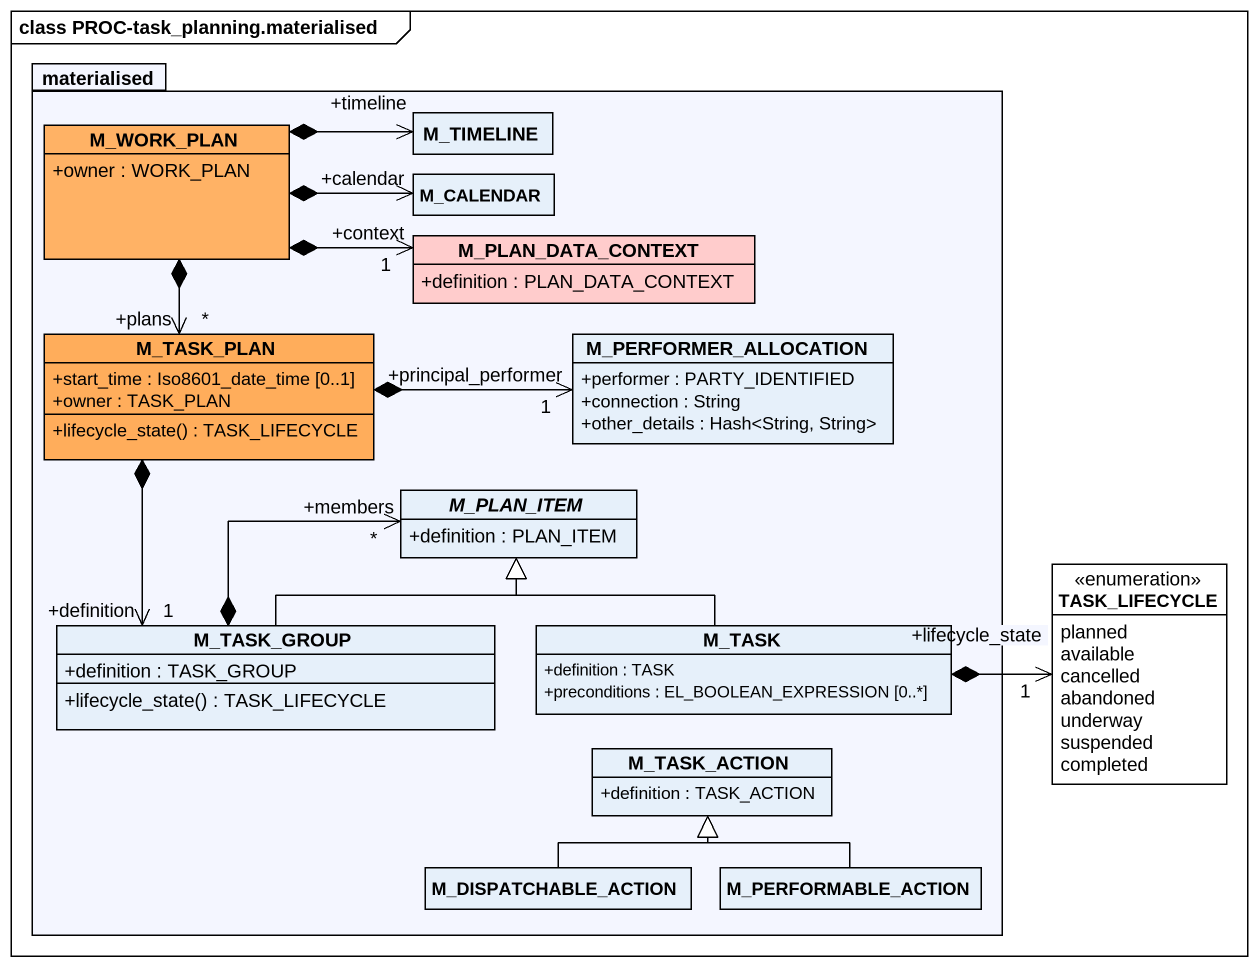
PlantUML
@startuml
mainframe class PROC-task_planning.materialised
hide circle
hide empty members
skinparam classAttributeIconSize 0
package materialised #F4F6FF {
  class M_TIMELINE
  class M_WORK_PLAN #FFB265 {
    +owner : WORK_PLAN
  }
  class M_CALENDAR
  class M_PLAN_DATA_CONTEXT #FFCCCC {
    +definition : PLAN_DATA_CONTEXT
  }
  class M_TASK_PLAN #FFAD5B {
    +start_time : Iso8601_date_time [0..1]
    +owner : TASK_PLAN
    +lifecycle_state() : TASK_LIFECYCLE
  }
  class M_PERFORMER_ALLOCATION {
    +performer : PARTY_IDENTIFIED
    +connection : String
    +other_details : Hash<String, String>
  }
  abstract class M_PLAN_ITEM {
    +definition : PLAN_ITEM
  }
  class M_TASK_GROUP {
    +definition : TASK_GROUP
    +lifecycle_state() : TASK_LIFECYCLE
  }
  class M_TASK {
    +definition : TASK
    +preconditions : EL_BOOLEAN_EXPRESSION [0..*]
  }
  class M_TASK_ACTION {
    +definition : TASK_ACTION
  }
  class M_DISPATCHABLE_ACTION
  class M_PERFORMABLE_ACTION
}
enum TASK_LIFECYCLE #FFFFFF {
  planned
  available
  cancelled
  abandoned
  underway
  suspended
  completed
}
M_WORK_PLAN *-right-> "+timeline" M_TIMELINE
M_WORK_PLAN *-right-> "+calendar" M_CALENDAR
M_WORK_PLAN *-right-> "+context\n1" M_PLAN_DATA_CONTEXT
M_WORK_PLAN *--> "+plans\n*" M_TASK_PLAN
M_TASK_PLAN *-right-> "+principal_performer\n1" M_PERFORMER_ALLOCATION
M_TASK_PLAN *--> "1\n+definition" M_TASK_GROUP
M_TASK_GROUP *-up-> "+members\n*" M_PLAN_ITEM
M_TASK_GROUP -up-|> M_PLAN_ITEM
M_TASK -up-|> M_PLAN_ITEM
M_TASK *-right-> "+lifecycle_state\n1" TASK_LIFECYCLE
M_DISPATCHABLE_ACTION -up-|> M_TASK_ACTION
M_PERFORMABLE_ACTION -up-|> M_TASK_ACTION
@enduml
